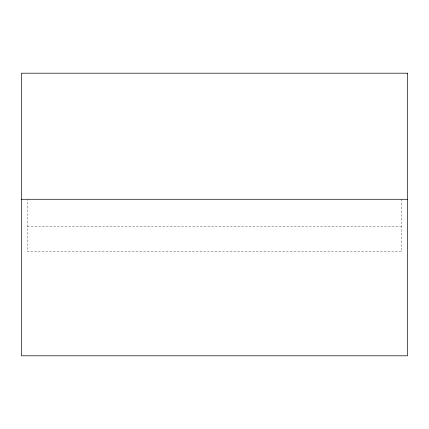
<?xml version="1.0" encoding="UTF-8"?>
<svg xmlns="http://www.w3.org/2000/svg" width="429" height="429" viewBox="0 0 429 429"><rect width="100%" height="100%" fill="white"/><g stroke="black" fill="none" stroke-linecap="round" stroke-linejoin="round"><path stroke-width="0.32" stroke-dasharray="2.15 1.61" d="M27.247 226.818L401.753 226.818M401.753 199.281L401.753 251.458L27.247 251.458L27.247 199.281"/><path stroke-width="0.64" d="M21.45 199.281L407.55 199.281M407.55 73.193L21.45 73.193L21.45 355.807L407.55 355.807L407.55 73.193"/></g></svg>
